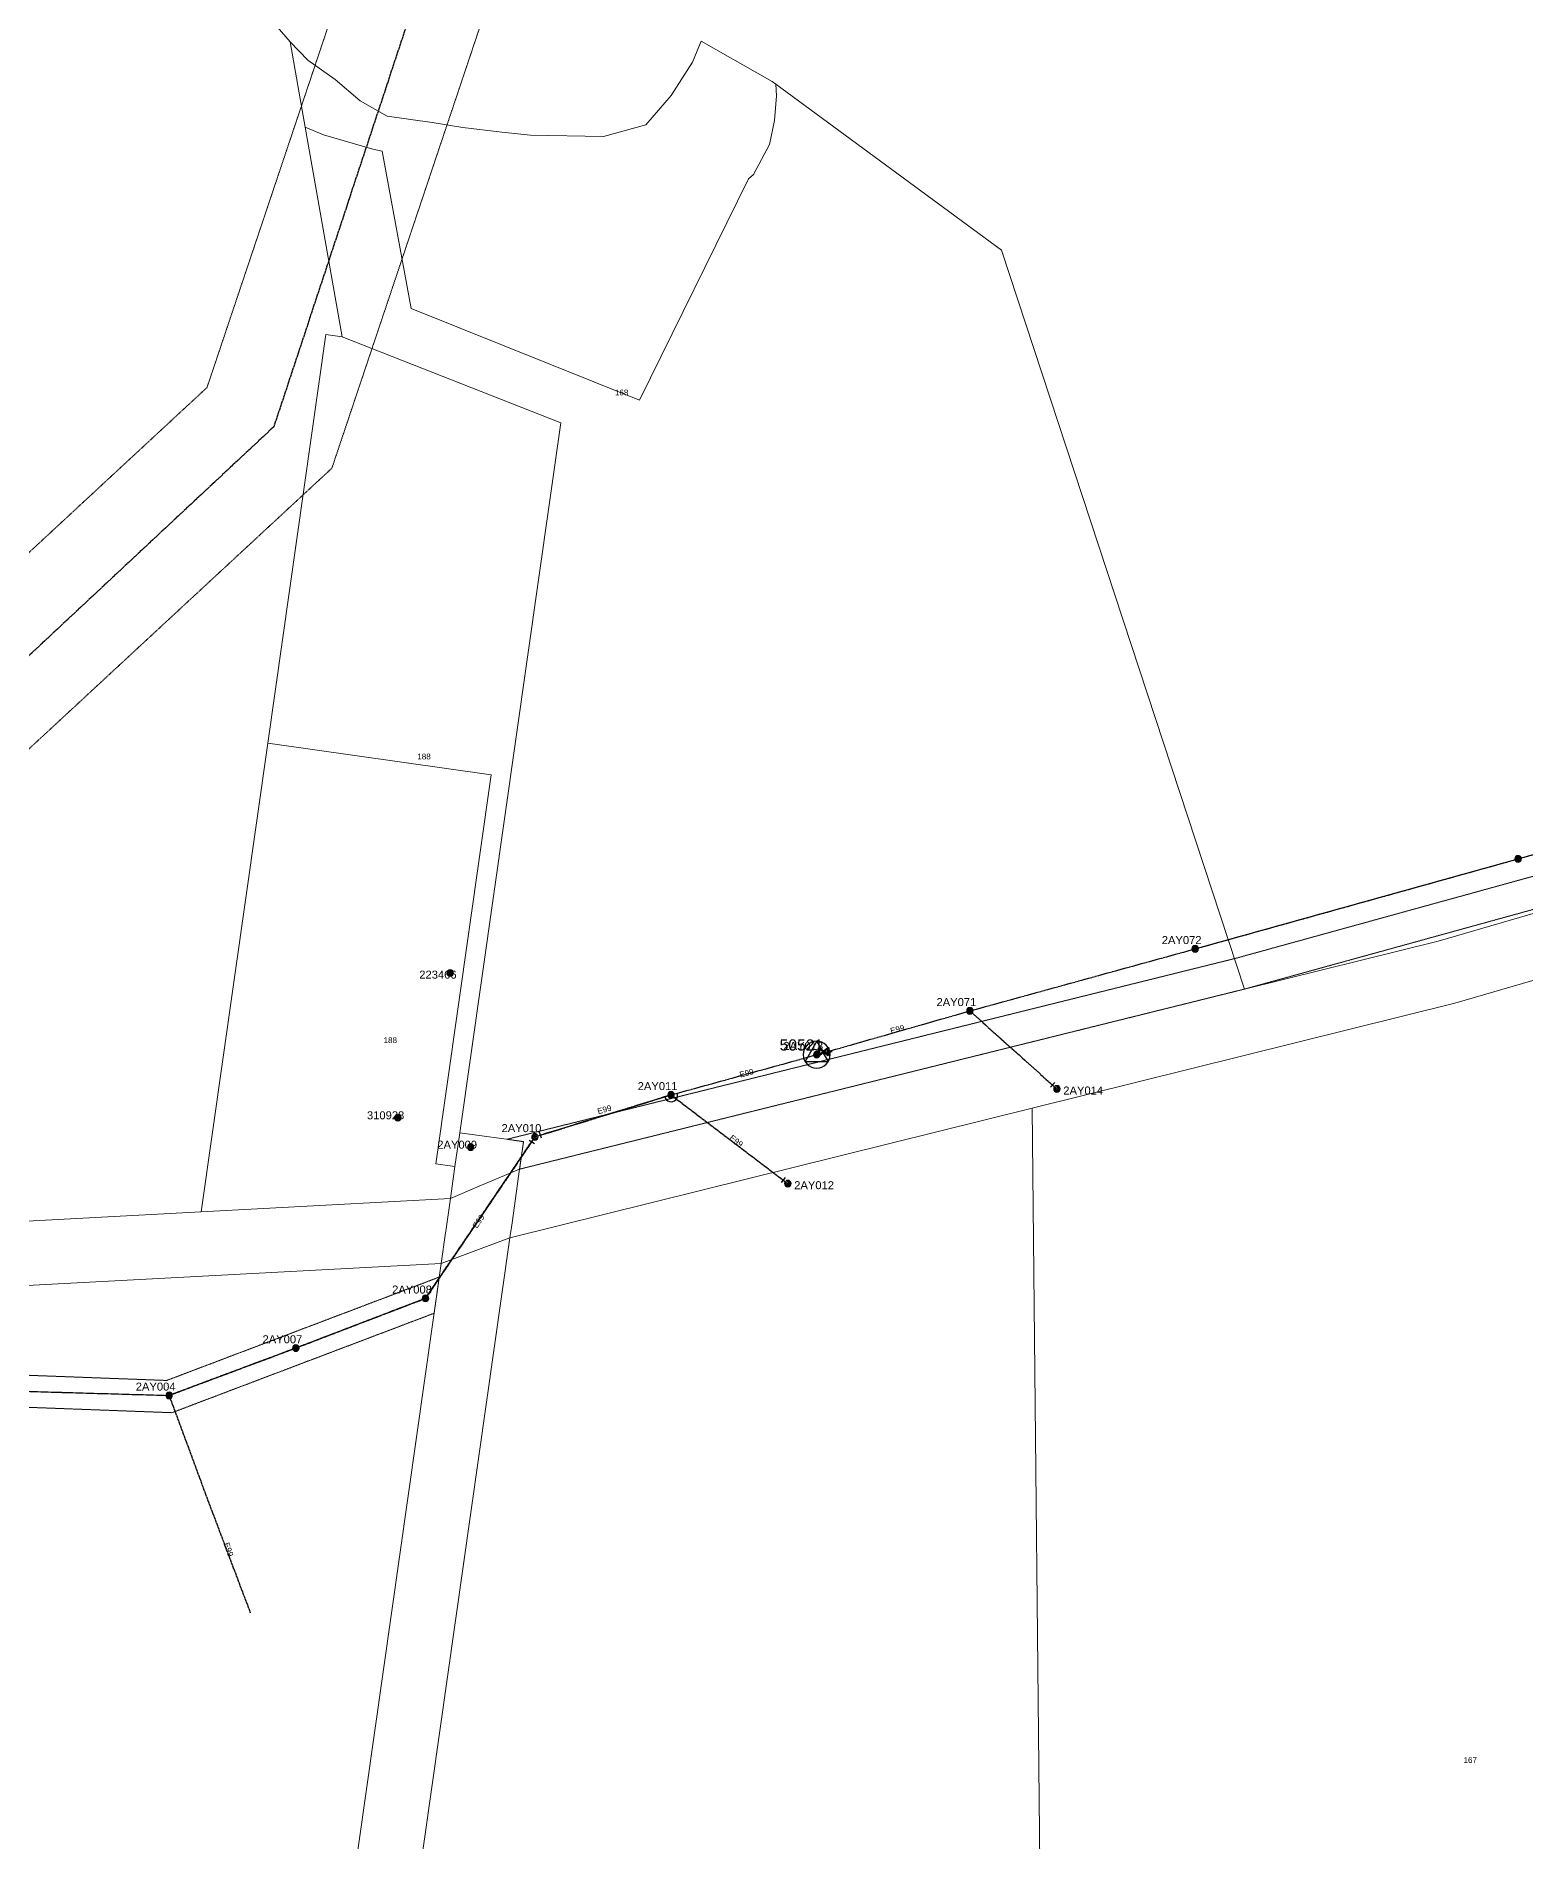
# Model space of a CAD drawing. Header units: metres. Extents: x 275221 to 280529, y 6121714 to 6133118.
# Drawn here: x 278804 to 279269, y 6127898 to 6128462 of the extents above; entities that cross this region are included whole.
import ezdxf
from ezdxf.enums import TextEntityAlignment as Align

# ---------------------------------------------------------------- set-up
doc = ezdxf.new("R2010")
doc.units = ezdxf.units.M
for name, pattern in [('Cable Exist OH', [1, 1, 0]), ('HIDDEN', [0.375, 0.25, -0.125]), ('HIDDEN2', [0.1875, 0.125, -0.0625])]:
    doc.linetypes.add(name, pattern=pattern)
doc.layers.get('0').update_dxf_attribs({"color": 6})
for name, color, linetype, lineweight in [('Cadastre Land Parcels_SP_EXT', 9, 'Continuous', 5), ('Cadastre Other Property_SP_EXT', 9, 'HIDDEN', 5), ('Cadastre Roads_SP_EXT', 9, 'Continuous', 5)]:
    doc.layers.add(name, color=color, linetype=linetype, lineweight=lineweight)
for name, color, linetype in [('Equip_LV_EXT', 7, 'Continuous'), ('Mains_HV_EXT', 7, 'Continuous'), ('Mains_LV_EXT', 7, 'Continuous'), ('Mains_TR_EXT', 7, 'Continuous'), ('OH_Details_SP_MISC', 7, 'Continuous'), ('Sub_SP_TR_HV_LV_EXT', 7, 'Continuous'), ('SupportsOH_SP_TR_HV_LV_SL_EXT', 7, 'Continuous')]:
    doc.layers.add(name, color=color, linetype=linetype)
doc.styles.add('POLE_LABEL', font='arial.ttf')
doc.styles.get("Standard").update_dxf_attribs({"font": 'arial.ttf'})

# ---------------------------------------------------------------- blocks, each defined once
blk = doc.blocks.new('SUB_POLE_EXT')
blk.add_wipeout([(0, 4.22), (0.42, 4.2), (0.83, 4.14), (1.21, 4.05), (1.62, 3.9), (1.99, 3.72), (2.35, 3.51), (2.68, 3.26), (2.99, 2.99), (3.28, 2.66), (3.52, 2.34), (3.76, 1.92), (3.9, 1.62), (4.04, 1.23), (4.18, 0.63), (4.22, 0), (4.18, -0.61), (4.06, -1.15), (3.9, -1.62), (3.58, -2.24), (3.22, -2.73), (2.97, -3.01), (2.68, -3.26), (2.36, -3.5), (2, -3.72), (1.64, -3.89), (1.25, -4.03), (0.82, -4.14), (0.42, -4.2), (0, -4.22), (-0.41, -4.2), (-0.8, -4.15), (-1.21, -4.05), (-1.62, -3.9), (-1.99, -3.73), (-2.35, -3.51), (-2.68, -3.26), (-2.96, -3.02), (-3.23, -2.72), (-3.51, -2.35), (-3.71, -2.01), (-3.91, -1.6), (-4.05, -1.21), (-4.16, -0.76), (-4.22, -0.14), (-4.21, 0.39), (-4.14, 0.83), (-4.03, 1.27), (-3.9, 1.63), (-3.71, 2.02), (-3.5, 2.37), (-3.28, 2.67), (-2.99, 2.99), (-2.68, 3.27), (-2.33, 3.52), (-1.98, 3.73), (-1.63, 3.9), (-1.2, 4.05), (-0.78, 4.15), (-0.4, 4.21)])
blk.add_line((2.16, 0.48), (2.16, 0.48, 0))
blk.add_lwpolyline([(-4.22, 0, 1), (4.22, 0, 1)], format="xyb", close=True)
blk.add_lwpolyline([(2.14, 0.52), (0, 4.22), (-3.66, -2.11), (3.66, -2.11)], close=True)
for tag, height, flags, p in [('STREET_CODE', 0.2, 9, (1.5, 0)), ('ASSET_NUM', 3.5, 8, (2, 2)), ('CONSTRUCTED_VOLTAGE', 0.2, 9, (1.5, -0.2)), ('OPERATING_VOLTAGE', 0.2, 9, (1.5, -0.6)), ('OPERATED_BY', 0.2, 9, (1.5, -0.8)), ('ORIENTATION', 0.2, 9, (1.5, -1.2)), ('OWNED_BY', 0.2, 9, (1.5, -1.4)), ('SECONDARY_VOLTAGE', 0.2, 9, (1.5, -1.6)), ('STATE', 0.2, 9, (1.5, -1.8)), ('SUBSTATION_TYPE', 0.2, 9, (1.5, -2)), ('STREETNAME', 0.2, 9, (1.5, -2.8)), ('SUBURB', 0.2, 9, (1.5, -3)), ('Z', 0.2, 1, (1.5, -3.4)), ('NO_PHASES', 0.2, 9, (1.5, -0.4)), ('MAINTAINED_BY', 0.2, 9, (1.5, -1)), ('USAGE', 0.2, 9, (1.5, -2.2)), ('LEGEND', 0.2, 9, (1.5, -2.4)), ('LOCATION', 0.2, 9, (1.5, -2.6)), ('NOTES', 0.2, 9, (1.5, -3.2))]:
    blk.add_attdef(tag, text='', height=height, dxfattribs=dict(flags=flags)).set_placement(p, align=Align.MIDDLE_LEFT)
blk = doc.blocks.new('LV_OH_LINKS_DISTFUSE_EXT')
for p, q in [((0, 0), (0.96, 0)), ((3.84, 0), (4.8, 0))]:
    blk.add_line(p, q)
blk.add_lwpolyline([(3.84, -1.2), (3.84, 1.2), (0.96, -1.2), (0.96, 1.2)], close=True)
at = {"flags": 9}
for tag, p in [('ACTUAL_STATUS', (0, 0)), ('CONSTRUCTED_VOLTAGE', (0, -0.2)), ('OPERATING_VOLTAGE', (0, -0.6)), ('ORIENTATION', (0, -0.8)), ('OWNED_BY', (0, -1)), ('STATE', (0, -1.2)), ('SWITCH_TYPE', (0, -1.4)), ('NO_PHASES', (0, -0.4)), ('USAGE', (0, -1.6)), ('NOTES', (0, -1.8))]:
    blk.add_attdef(tag, text='', height=0.2, dxfattribs=at).set_placement(p, align=Align.MIDDLE_LEFT)
at = {"flags": 1}
blk.add_attdef('Z', (0, 0), '', height=0.2, dxfattribs=at)
blk = doc.blocks.new('POLE_EXT')
blk.add_hatch(color=256).paths.add_polyline_path([(-1, 0, 1), (1, 0, 1)])
blk.add_lwpolyline([(-1, 0, 1), (1, 0, 1)], format="xyb", close=True)
for tag, height, flags, p in [('pNumber', 2.5, 8, (-17.84, 2.07)), ('OWNED_BY', 0.2, 9, (1.35, -0.4)), ('SPECIAL_USE', 0.2, 9, (1.35, -0.8)), ('STATE', 0.2, 9, (1.35, -1)), ('cLV', 0.2, 9, (1.35, -1.4)), ('hDepth', 0.2, 9, (1.35, -1.6)), ('hDia', 0.2, 9, (1.35, -1.8)), ('cHV', 0.2, 9, (1.35, -2)), ('cLinedev', 0.2, 9, (1.35, -3.4)), ('pExisting', 0.2, 9, (1.35, -3.8)), ('pFooting', 0.2, 9, (1.35, -4.4)), ('pNew', 0.2, 9, (1.35, -4.6)), ('pRelocate', 0.2, 9, (1.35, -5)), ('pRemove', 0.2, 9, (1.35, -5.2)), ('pReplace', 0.2, 9, (1.35, -5.4)), ('pStay', 0.2, 9, (1.35, -5.6)), ('PARENT', 0.2, 9, (1.35, -0.6)), ('USAGE', 0.2, 9, (1.35, -1.2)), ('LBRACKET', 0.2, 9, (1.35, -2.2)), ('LExisting', 0.2, 9, (1.35, -2.4)), ('LANTNUMBER', 0.2, 9, (1.35, -2.6)), ('LOther', 0.2, 9, (1.35, -2.8)), ('LRemove', 0.2, 9, (1.35, -3)), ('LEGEND', 0.2, 9, (1.35, -3.2)), ('LOCATION', 0.2, 9, (1.35, -3.6)), ('PFNUMBER', 0.2, 9, (1.35, -4)), ('NEWPFNUMBER', 0.2, 9, (1.35, -4.2)), ('pType', 0.2, 9, (1.35, -5.8)), ('cspan', 0.2, 9, (1.35, -6)), ('STREETNAME', 0.2, 9, (1.35, -6.2)), ('SUBURB', 0.2, 9, (1.35, -6.4)), ('OPERATED_BY', 0.2, 9, (1.36, -7.01)), ('NOTES', 0.2, 9, (1.35, -6.6)), ('MAINTAINED_BY', 0.2, 9, (1.36, -6.81))]:
    blk.add_attdef(tag, text='', height=height, dxfattribs=dict(flags=flags)).set_placement(p, align=Align.MIDDLE_LEFT)
at = {"style": 'POLE_LABEL'}
for tag, height, flags, p in [('STRUCTURE_PLANT_NUMBER', 0.2, 9, (1.35, 0.03)), ('ASSET_NUM', 2.5, 8, (2, 2)), ('STREET_CODE', 0.2, 9, (1.35, -0.2))]:
    blk.add_attdef(tag, text='', height=height, dxfattribs=dict(at, flags=flags)).set_placement(p, align=Align.MIDDLE_LEFT)
at = {"flags": 1}
blk.add_attdef('Z', (1.35, -7.33), '', height=0.2, dxfattribs=at)
blk = doc.blocks.new('End Shackle_EXT')
blk.add_wipeout([(0, 0.25), (1.81, 0.25), (1.82, -0.25), (0, -0.25)])
blk.add_line((1.81, -1), (1.81, 1))
at = {"flags": 1}
blk.add_attdef('Z', (0, 0), '', height=0.2, dxfattribs=at)
at = {"flags": 9}
for tag, p in [('CONNECTOR_TYPE', (0, 0)), ('CONSTRUCTED_VOLTAGE', (0, -0.2)), ('OPERATING_VOLTAGE', (0, -0.6)), ('ORIENTATION', (0, -0.8)), ('OWNED_BY', (0, -1)), ('STATE', (0, -1.2)), ('NO_PHASES', (0, -0.4)), ('USAGE', (0, -1.4)), ('NOTES', (0, -1.6))]:
    blk.add_attdef(tag, text='', height=0.2, dxfattribs=at).set_placement(p, align=Align.MIDDLE_LEFT)

msp = doc.modelspace()

# ---------------------------------------------------------------- linework, layer by layer
at = {"layer": 'Cadastre Land Parcels_SP_EXT', "linetype": 'Continuous'}
for points in [[(279008.38, 6129431.85), (278810.64, 6129460.57), (278629.24, 6129486.91), (278606.25, 6129340.7), (278533.03, 6128854.58), (278512.78, 6128855.03), (278439.76, 6128370.55), (278425.8, 6128277.88), (278409.88, 6128172.27), (278648.69, 6128101.08), (278746.41, 6128088.85), (278855.31, 6128094.65), (278876.12, 6128241.09), (278894.26, 6128368.71), (278899.37, 6128367.98), (278887.84, 6128433.49), (278883.14, 6128460.17), (278864.05, 6128482.28), (279008.38, 6129431.85)], [(278899.37, 6128367.98), (278894.26, 6128368.71), (278876.12, 6128241.09), (278945.98, 6128231.16), (278928.71, 6128109.67), (278934.65, 6128108.83), (278936.15, 6128119.38), (278967.68, 6128341.2), (278899.37, 6128367.98)], [(278934.65, 6128108.83), (278928.71, 6128109.67), (278945.98, 6128231.16), (278876.12, 6128241.09), (278855.31, 6128094.65), (278933.23, 6128098.81), (278934.65, 6128108.83)], [(279419.01, 6127796.75), (279316.31, 6128179.92), (279247.1, 6128159.82), (279114.97, 6128127.02), (279117.81, 6127849.44), (279149.16, 6127678.82), (279384.4, 6127665.43), (279419.01, 6127796.75)], [(278898.1, 6127708.78), (278951.79, 6128086.5), (278943.64, 6128083.46), (278930.34, 6128078.51), (278805.81, 6127202.37), (278816.65, 6127200.8), (278825.71, 6127199.49), (278898.1, 6127708.78)], [(278805.81, 6127202.37), (278930.34, 6128078.51), (278732.12, 6128067.94), (278690.15, 6127774.83), (278340.19, 6127689.25), (278281.48, 6127278.26), (278543.65, 6127240.32), (278805.81, 6127202.37)]]:
    msp.add_lwpolyline(points, close=True, dxfattribs=at)
for points in [[(278864.05, 6128482.28), (278883.14, 6128460.17), (278888.69, 6128454.5), (278897.17, 6128448.46), (278905.05, 6128441.76), (278913.49, 6128436.98), (278927.54, 6128434.96), (278937.14, 6128433.41), (278949.27, 6128431.95), (278958.2, 6128431.01), (278981.1, 6128430.59), (278994.31, 6128434.25), (279002.23, 6128443.44), (279008.84, 6128453.86), (279011.6, 6128460.34), (279033.75, 6128447.81), (279034.9, 6128446.96), (279105.42, 6128395.11), (279181.4, 6128164.24), (279241.87, 6128179.25), (279425.87, 6128232.69), (279296.37, 6128774.14)], [(279520.01, 6127124.04), (279603.97, 6127709.31), (279611.98, 6127765.18), (279549.22, 6127775.45), (279504.55, 6127782.75), (279419.01, 6127796.75), (279384.4, 6127665.43), (279149.16, 6127678.82), (279117.81, 6127849.44), (279114.97, 6128127.02), (278951.79, 6128086.5), (278898.1, 6127708.78), (279003.9, 6127706.74), (279038.34, 6127692.41), (279042.86, 6127660), (279005.22, 6127459.44)]]:
    msp.add_lwpolyline(points, dxfattribs=at)
at = {"layer": 'Cadastre Other Property_SP_EXT', "linetype": 'HIDDEN2'}
msp.add_lwpolyline([(278518.39, 6128054.12), (278518.59, 6128044.11), (278846.2, 6128031.9), (278928.13, 6128062.97), (278929.74, 6128074.27), (278844.55, 6128041.97), (278518.39, 6128054.12)], close=True, dxfattribs=at)
at = {"layer": 'Cadastre Roads_SP_EXT', "linetype": 'Continuous'}
msp.add_lwpolyline([(278954.85, 6128107.98), (278956.07, 6128116.58), (278936.15, 6128119.38), (278934.65, 6128108.83), (278933.23, 6128098.81), (278942.2, 6128102.62), (278954.85, 6128107.98)], close=True, dxfattribs=at)
msp.add_lwpolyline([(278732.12, 6128067.94), (278930.34, 6128078.51), (278931.71, 6128088.12), (278931.78, 6128088.66), (278933.23, 6128098.81), (278855.31, 6128094.65), (278746.41, 6128088.84)], dxfattribs=at)
at = {"layer": 'Mains_HV_EXT', "linetype": 'Cable Exist OH'}
for points in [[(278747.02, 6128040.12), (278845.31, 6128037.3)], [(278845.31, 6128037.3), (278856.58, 6128006.74), (278870.69, 6127969.37)]]:
    msp.add_lwpolyline(points, dxfattribs=at)
at = {"layer": 'Mains_LV_EXT', "linetype": 'Continuous'}
msp.add_lwpolyline([(279000.26, 6128130.59, 1.04171), (279004.11, 6128131.66)], format="xyb", dxfattribs=at)
at = {"layer": 'Mains_LV_EXT', "linetype": 'Cable Exist OH'}
msp.add_lwpolyline([(278845.31, 6128037.3), (278856.58, 6128006.74), (278870.69, 6127969.37)], dxfattribs=at)
at = {"layer": 'OH_Details_SP_MISC', "color": 7, "linetype": 'Continuous', "flags": 128}
msp.add_lwpolyline([(279165.95, 6128176.81), (279266.87, 6128204.92), (279356.83, 6128230.56), (279422.08, 6128248.58), (279486.04, 6128266.73), (279541.17, 6128286.44), (279588.02, 6128303.63), (279639.42, 6128322.17)], dxfattribs=at)

# ---------------------------------------------------------------- block references
at = {"layer": 'Sub_SP_TR_HV_LV_EXT'}
ref = msp.add_blockref('SUB_POLE_EXT', (279047.69, 6128143.74), dxfattribs=at)
ref.add_attrib('ASSET_NUM', '50521', dxfattribs={"layer": '0', "height": 3.5}).set_placement((279049.69, 6128143.99), align=Align.BOTTOM_RIGHT)
at = {"layer": 'SupportsOH_SP_TR_HV_LV_SL_EXT'}
msp.add_blockref('POLE_EXT', (279266.87, 6128204.92), dxfattribs=at)
ref = msp.add_blockref('POLE_EXT', (279165.95, 6128176.81), dxfattribs=at)
ref.add_attrib('ASSET_NUM', '2AY072', dxfattribs={"layer": '0', "height": 2.5, "style": 'POLE_LABEL'}).set_placement((279167.95, 6128177.56), align=Align.BOTTOM_RIGHT)
ref = msp.add_blockref('POLE_EXT', (278933.14, 6128169.26), dxfattribs=at)
ref.add_attrib('ASSET_NUM', '223466', dxfattribs={"layer": '0', "height": 2.5, "style": 'POLE_LABEL'}).set_placement((278935.14, 6128170.01), align=Align.TOP_RIGHT)
ref = msp.add_blockref('POLE_EXT', (279095.55, 6128157.43), dxfattribs=at)
ref.add_attrib('ASSET_NUM', '2AY071', dxfattribs={"layer": '0', "height": 2.5, "style": 'POLE_LABEL'}).set_placement((279097.55, 6128158.18), align=Align.BOTTOM_RIGHT)
ref = msp.add_blockref('POLE_EXT', (279002.17, 6128131.18), dxfattribs=at)
ref.add_attrib('ASSET_NUM', '2AY011', dxfattribs={"layer": '0', "height": 2.5, "style": 'POLE_LABEL'}).set_placement((279004.17, 6128131.93), align=Align.BOTTOM_RIGHT)
ref = msp.add_blockref('POLE_EXT', (279122.75, 6128133.05), dxfattribs=at)
ref.add_attrib('ASSET_NUM', '2AY014', dxfattribs={"layer": '0', "height": 2.5, "style": 'POLE_LABEL'}).set_placement((279124.75, 6128133.8), align=Align.TOP_LEFT)
ref = msp.add_blockref('POLE_EXT', (278916.79, 6128124.06), dxfattribs=at)
ref.add_attrib('ASSET_NUM', '310928', dxfattribs={"layer": '0', "height": 2.5, "style": 'POLE_LABEL'}).set_placement((278918.79, 6128124.81), align=Align.MIDDLE_RIGHT)
ref = msp.add_blockref('POLE_EXT', (278959.63, 6128118.05), dxfattribs=at)
ref.add_attrib('ASSET_NUM', '2AY010', dxfattribs={"layer": '0', "height": 2.5, "style": 'POLE_LABEL'}).set_placement((278961.63, 6128118.8), align=Align.BOTTOM_RIGHT)
ref = msp.add_blockref('POLE_EXT', (278939.55, 6128114.87), dxfattribs=at)
ref.add_attrib('ASSET_NUM', '2AY009', dxfattribs={"layer": '0', "height": 2.5, "style": 'POLE_LABEL'}).set_placement((278941.55, 6128115.62), align=Align.MIDDLE_RIGHT)
ref = msp.add_blockref('POLE_EXT', (279038.66, 6128103.47), dxfattribs=at)
ref.add_attrib('ASSET_NUM', '2AY012', dxfattribs={"layer": '0', "height": 2.5, "style": 'POLE_LABEL'}).set_placement((279040.66, 6128104.22), align=Align.TOP_LEFT)
ref = msp.add_blockref('POLE_EXT', (278925.43, 6128067.62), dxfattribs=at)
ref.add_attrib('ASSET_NUM', '2AY008', dxfattribs={"layer": '0', "height": 2.5, "style": 'POLE_LABEL'}).set_placement((278927.43, 6128068.37), align=Align.BOTTOM_RIGHT)
ref = msp.add_blockref('POLE_EXT', (278884.92, 6128052.09), dxfattribs=at)
ref.add_attrib('ASSET_NUM', '2AY007', dxfattribs={"layer": '0', "height": 2.5, "style": 'POLE_LABEL'}).set_placement((278886.93, 6128052.84), align=Align.BOTTOM_RIGHT)
ref = msp.add_blockref('POLE_EXT', (278845.31, 6128037.3), dxfattribs=at)
ref.add_attrib('ASSET_NUM', '2AY004', dxfattribs={"layer": '0', "height": 2.5, "style": 'POLE_LABEL'}).set_placement((278847.31, 6128038.05), align=Align.BOTTOM_RIGHT)

# ---------------------------------------------------------------- texts
at = {"layer": 'Cadastre Land Parcels_SP_EXT'}
for s, p in [('168', (278984.64, 6128349.73)), ('188', (278922.87, 6128236)), ('188', (278912.33, 6128147.37)), ('167', (279249.82, 6127922.46))]:
    msp.add_text(s, height=1.8, dxfattribs=at).set_placement(p)
at = {"layer": 'Mains_LV_EXT'}
for rotation, p in [(14.8236, (279070.95, 6128150.26)), (14.281, (279023.82, 6128136.58)), (16.0156, (278979.44, 6128125.13)), (321.6245, (279020.25, 6128117.45)), (56.088, (278941.52, 6128089.34)), (289.5122, (278862.31, 6127990.96))]:
    msp.add_text('E99', height=1.8, rotation=rotation, dxfattribs=at).set_placement(p)

# ---------------------------------------------------------------- next in the draw order: linework, layer by layer
at = {"layer": 'Cadastre Land Parcels_SP_EXT', "linetype": 'Continuous'}
msp.add_lwpolyline([(279181.4, 6128164.24), (279105.42, 6128395.11), (279034.9, 6128446.96), (279035.12, 6128443.27), (279034.47, 6128435.57), (279032.95, 6128428.07), (279027.95, 6128418.75), (279026.36, 6128417.38), (278992.26, 6128348.27), (278920.92, 6128376.87), (278911.84, 6128426.02), (278909, 6128426.62), (278893.57, 6128431.14), (278887.84, 6128433.49), (278899.37, 6128367.98), (278967.68, 6128341.2), (278936.15, 6128119.38), (278956.07, 6128116.58), (278954.85, 6128107.98), (279181.4, 6128164.24)], close=True, dxfattribs=at)
at = {"layer": 'Cadastre Other Property_SP_EXT', "linetype": 'HIDDEN2'}
for points in [[(279311.8, 6128862.59), (278944.54, 6128612.6), (278857.15, 6128352.18), (278601.36, 6128115.2), (278651.92, 6128100.69), (278896.17, 6128326.97), (278982.39, 6128583.92), (279302.75, 6128801.97), (279311.8, 6128862.59)], [(279423.77, 6128241.46), (279178.65, 6128173.86), (278950.9, 6128117.32), (278956.07, 6128116.59), (278954.85, 6128107.99), (279181.4, 6128164.25), (279356.57, 6128212.55), (279425.87, 6128232.7), (279423.77, 6128241.46)]]:
    msp.add_lwpolyline(points, close=True, dxfattribs=at)
at = {"layer": 'Cadastre Roads_SP_EXT', "linetype": 'Continuous'}
msp.add_lwpolyline([(279425.87, 6128232.69), (279241.87, 6128179.25), (279181.4, 6128164.24), (278954.85, 6128107.98), (278952.47, 6128091.25), (278951.79, 6128086.5), (279114.97, 6128127.02), (279247.1, 6128159.82), (279316.31, 6128179.92)], dxfattribs=at)
at = {"layer": 'Mains_HV_EXT', "linetype": 'Cable Exist OH'}
msp.add_lwpolyline([(279047.69, 6128143.74), (279095.55, 6128157.43), (279165.95, 6128176.81), (279266.87, 6128204.92), (279356.83, 6128230.56)], dxfattribs=at)
at = {"layer": 'Mains_LV_EXT', "linetype": 'Cable Exist OH'}
msp.add_lwpolyline([(279002.17, 6128131.18), (279047.69, 6128143.74)], dxfattribs=at)

# ---------------------------------------------------------------- next in the draw order: block references
at = {"layer": 'Equip_LV_EXT'}
for p in [(279047.29, 6128144.66), (279047.69, 6128144.74)]:
    msp.add_blockref('LV_OH_LINKS_DISTFUSE_EXT', p, dxfattribs=at)
at = {"layer": 'SupportsOH_SP_TR_HV_LV_SL_EXT'}
ref = msp.add_blockref('POLE_EXT', (279047.69, 6128143.74), dxfattribs=at)
ref.add_attrib('ASSET_NUM', '2AY013', dxfattribs={"layer": '0', "height": 2.5, "style": 'POLE_LABEL'}).set_placement((279049.69, 6128144.49), align=Align.BOTTOM_RIGHT)

# ---------------------------------------------------------------- next in the draw order: block references
at = {"layer": 'Mains_LV_EXT'}
for p, rotation in [((279122.75, 6128133.05), 137.0445381560698), ((278959.63, 6128118.05), 17.18485981297158), ((279038.66, 6128103.47), 141.6969099796908)]:
    msp.add_blockref('End Shackle_EXT', p, dxfattribs=dict(at, rotation=rotation))

# ---------------------------------------------------------------- next in the draw order: linework, layer by layer
at = {"layer": 'Mains_LV_EXT', "linetype": 'Cable Exist OH'}
for points in [[(279047.69, 6128143.74), (279095.55, 6128157.43), (279122.75, 6128133.05)], [(279002.17, 6128131.18), (279038.66, 6128103.47)]]:
    msp.add_lwpolyline(points, dxfattribs=at)

# ---------------------------------------------------------------- next in the draw order: block references
at = {"layer": 'Mains_LV_EXT', "rotation": 237.2079617299273}
msp.add_blockref('End Shackle_EXT', (278959.63, 6128118.05), dxfattribs=at)

# ---------------------------------------------------------------- next in the draw order: linework, layer by layer
at = {"layer": 'Mains_HV_EXT', "linetype": 'Cable Exist OH'}
msp.add_lwpolyline([(278845.31, 6128037.3), (278884.92, 6128052.09), (278925.4, 6128067.59), (278959.63, 6128118.05), (279002.17, 6128131.18), (279047.69, 6128143.74)], dxfattribs=at)
at = {"layer": 'Mains_LV_EXT', "linetype": 'Cable Exist OH'}
for points in [[(279002.17, 6128131.18), (278959.63, 6128118.05)], [(278959.63, 6128118.05), (278925.43, 6128067.62), (278884.92, 6128052.09), (278845.31, 6128037.3)]]:
    msp.add_lwpolyline(points, dxfattribs=at)
at = {"layer": 'Mains_TR_EXT', "linetype": 'Cable Exist OH'}
msp.add_lwpolyline([(279408.49, 6128970.6), (279307.87, 6128831.83), (278963.9, 6128599.6), (278878.03, 6128339.93), (278706.36, 6128179.49), (278596.05, 6128077.28), (278501.17, 6127907.33)], dxfattribs=at)

doc.saveas('drawing.dxf')
